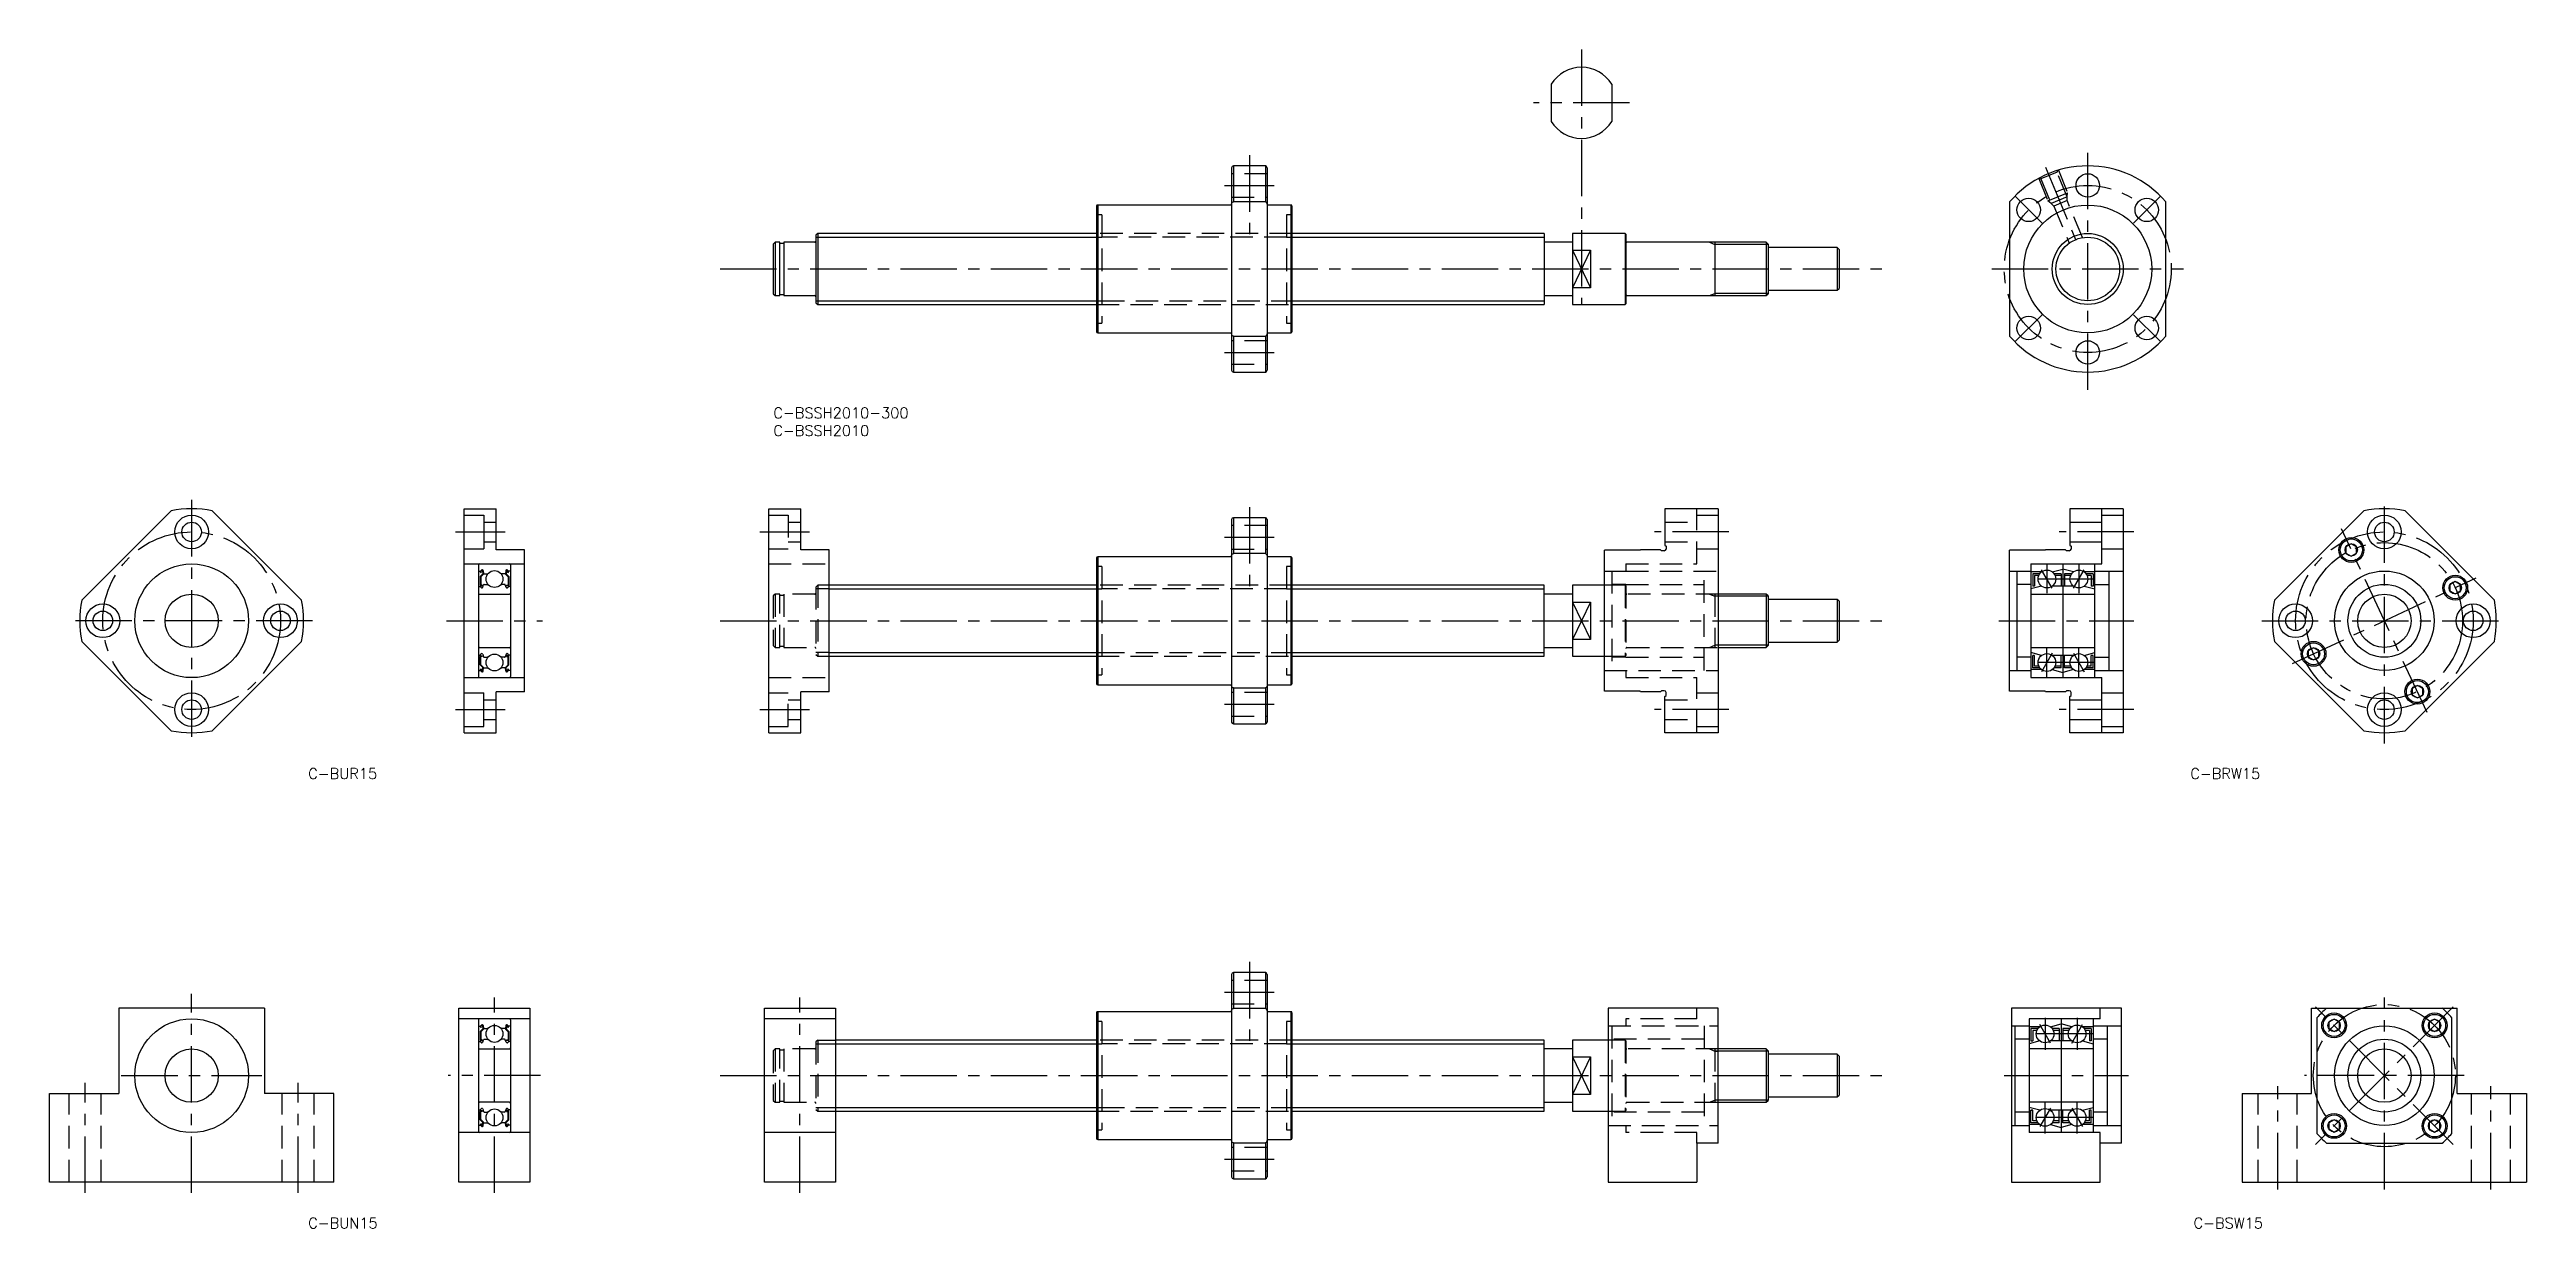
# Model space of a CAD drawing. Extents: x -204 to 494, y -231 to 101.
import ezdxf

# ---------------------------------------------------------------- set-up
doc = ezdxf.new("R2010")
doc.units = 0
doc.header["$LTSCALE"] = 0.5
doc.linetypes.add('CENTER', pattern=[50.8, 31.75, -6.35, 6.35, -6.35])
doc.linetypes.add('DASHED', pattern=[19.05, 12.7, -6.35])
for name, color, linetype in [('MSM_CENTER', 1, 'CENTER'), ('MSM_CONTINUOUS', 7, 'CONTINUOUS'), ('MSM_DASHED', 4, 'DASHED'), ('MSM_NARROW', 5, 'CONTINUOUS'), ('MSM_PART_NUMBER', 7, 'CONTINUOUS')]:
    doc.layers.add(name, color=color, linetype=linetype)
doc.styles.get("Standard").update_dxf_attribs({"font": 'txt.shx', "height": 3, "bigfont": 'bigfont.shx'})

# ---------------------------------------------------------------- blocks, each defined once
blk = doc.blocks.new('*U18')
at = {"layer": 'MSM_PART_NUMBER'}
blk.add_text('C-BSSH2010-300', height=3, dxfattribs=at).set_placement((0, -3))
blk = doc.blocks.new('*U19')
at = {"layer": 'MSM_PART_NUMBER'}
blk.add_text('C-BSSH2010', height=3, dxfattribs=at).set_placement((0, -8))
blk = doc.blocks.new('*U20')
at = {"layer": 'MSM_PART_NUMBER'}
blk.add_text('C-BRW15', height=3, dxfattribs=at).set_placement((398.88, -104.5))
blk = doc.blocks.new('*U21')
at = {"layer": 'MSM_PART_NUMBER'}
blk.add_text('C-BSW15', height=3, dxfattribs=at).set_placement((399.79, -231))
blk = doc.blocks.new('*U22')
at = {"layer": 'MSM_PART_NUMBER'}
blk.add_text('C-BUR15', height=3, dxfattribs=at).set_placement((-130.93, -104.5))
blk = doc.blocks.new('*U23')
at = {"layer": 'MSM_PART_NUMBER'}
blk.add_text('C-BUN15', height=3, dxfattribs=at).set_placement((-130.93, -231))

msp = doc.modelspace()

# ---------------------------------------------------------------- linework, layer by layer
at = {"layer": 'MSM_CENTER'}
for p, q in [((227.5, 100.75), (227.5, 29)), ((241, 85.75), (214, 85.75)), ((134, 71), (134, 47.27)), ((370, 5), (370, 73)), ((358.14, 67.64), (367.34, 45.42)), ((127, 62.5), (141, 62.5)), ((357.13, 51.87), (349.64, 59.36)), ((382.87, 51.87), (390.36, 59.36)), ((-15, 39), (315, 39)), ((343, 39), (397, 39)), ((357.13, 26.13), (349.64, 18.64)), ((382.87, 26.13), (390.36, 18.64)), ((127, 15.5), (141, 15.5)), ((-163.74, -26), (-163.74, -94)), ((453.5, -94.5), (453.5, -25.5)), ((134, -28), (134, -51.73)), ((465.54, -85.83), (441.46, -34.17)), ((-89.5, -35), (-75.5, -35)), ((-3.8, -35), (10.2, -35)), ((127, -36.5), (141, -36.5)), ((269, -35), (248, -35)), ((383, -35), (362, -35)), ((372, -48.25), (354, -48.25)), ((360, -50.85), (357, -45.65)), ((358.5, -44.25), (358.5, -52.25)), ((366, -50.85), (369, -45.65)), ((367.5, -44.25), (367.5, -52.25)), ((427.67, -72.04), (479.33, -47.96)), ((-129.74, -60), (-197.74, -60)), ((-92, -60), (-65, -60)), ((-15, -60), (315, -60)), ((345, -60), (383, -60)), ((419, -60), (488, -60)), ((360, -69.15), (357, -74.35)), ((358.5, -75.75), (358.5, -67.75)), ((366, -69.15), (369, -74.35)), ((367.5, -75.75), (367.5, -67.75)), ((372, -71.75), (354, -71.75)), ((127, -83.5), (141, -83.5)), ((-89.5, -85), (-75.5, -85)), ((-3.8, -85), (10.2, -85)), ((269, -85), (248, -85)), ((383, -85), (362, -85)), ((134, -156), (134, -179.73)), ((-163.74, -221), (-163.74, -165)), ((-78.5, -221), (-78.5, -166)), ((7.5, -221), (7.5, -166)), ((127, -164.5), (141, -164.5)), ((453.5, -220), (453.5, -166)), ((359.5, -178.85), (356.5, -173.65)), ((358, -171.75), (358, -180.75)), ((365.5, -178.85), (368.5, -173.65)), ((367, -171.75), (367, -180.75)), ((472.84, -168.66), (434.16, -207.34)), ((472.84, -207.34), (434.16, -168.66)), ((371.5, -176.25), (353.5, -176.25)), ((-183.54, -188), (-143.94, -188)), ((-65.5, -188), (-91.5, -188)), ((-15, -188), (315, -188)), ((346.5, -188), (381.5, -188)), ((476, -188), (431, -188)), ((-193.74, -221), (-193.74, -190)), ((-133.74, -221), (-133.74, -190)), ((423.5, -220), (423.5, -191)), ((483.5, -220), (483.5, -191)), ((371.5, -199.75), (353.5, -199.75)), ((359.5, -197.15), (356.5, -202.35)), ((358, -204.25), (358, -195.25)), ((365.5, -197.15), (368.5, -202.35)), ((367, -204.25), (367, -195.25)), ((127, -211.5), (141, -211.5))]:
    msp.add_line(p, q, dxfattribs=at)
for centre, radius in [((370, 39), 23.5), ((-163.74, -60), 25), ((453.5, -60), 25), ((453.5, -60), 22), ((453.5, -188), 20)]:
    msp.add_circle(centre, radius, dxfattribs=at)
at = {"layer": 'MSM_CONTINUOUS'}
for p, q in [((219, 91.02), (219, 80.48)), ((236, 91.02), (236, 80.48)), ((129, 67.5), (129, 10.5)), ((138.5, 68), (129.5, 68)), ((129.5, 68), (129.5, 57.89)), ((138.5, 68), (138.5, 57.89)), ((139, 67.5), (139, 10.5)), ((91, 56.7), (91, 21.3)), ((129, 57), (91.3, 57)), ((91.3, 57), (91.3, 21)), ((129, 57.13), (129.02, 57.33)), ((129, 57.12), (129, 57.13)), ((129.02, 57.33), (129.07, 57.52)), ((129.07, 57.52), (129.18, 57.71)), ((129.18, 57.71), (129.3, 57.83)), ((129.3, 57.83), (129.41, 57.88)), ((129.41, 57.88), (129.5, 57.89)), ((138.5, 57.89), (129.5, 57.89)), ((138.5, 57.89), (138.52, 57.89)), ((138.52, 57.89), (138.63, 57.87)), ((138.63, 57.87), (138.73, 57.81)), ((138.73, 57.81), (138.85, 57.68)), ((138.85, 57.68), (138.96, 57.42)), ((138.96, 57.42), (139, 57.12)), ((145.7, 57), (139, 57)), ((145.7, 57), (145.7, 21)), ((146, 56.7), (146, 21.3)), ((348, 57.89), (348, 20.11)), ((392, 20.11), (392, 57.89)), ((12.5, 49), (12, 48.5)), ((91, 49), (12.5, 49)), ((12.5, 49), (12.5, 29)), ((217, 49), (146, 49)), ((217, 49), (217, 29)), ((225, 49), (225, 29)), ((239.8, 49), (225, 49)), ((240, 48.8), (239.8, 49)), ((239.8, 49), (239.8, 29)), ((0.5, 46.5), (0, 46)), ((0, 46), (0, 32)), ((1.85, 46.5), (0.5, 46.5)), ((0.5, 46.5), (0.5, 31.5)), ((1.85, 31.5), (1.85, 46.5)), ((3, 46.15), (1.85, 46.15)), ((11.7, 46.5), (3, 46.5)), ((3, 46.5), (3, 31.5)), ((12, 48.5), (12, 29.5)), ((225, 46.5), (217, 46.5)), ((225, 44.27), (230, 44.27)), ((230, 44.27), (230, 33.73)), ((240, 48.8), (240, 29.2)), ((279.5, 46.5), (240.3, 46.5)), ((265, 46.5), (265, 31.5)), ((280, 46), (279.5, 46.5)), ((279.5, 46.5), (279.5, 31.5)), ((280, 46), (280, 32)), ((299.5, 45), (280, 45)), ((300, 44.5), (299.5, 45)), ((299.5, 45), (299.5, 33)), ((300, 44.5), (300, 33.5)), ((0, 32), (0.5, 31.5)), ((0.5, 31.5), (1.85, 31.5)), ((1.85, 31.85), (3, 31.85)), ((3, 31.5), (11.7, 31.5)), ((12, 29.5), (12.5, 29)), ((12.5, 29), (91, 29)), ((146, 29), (217, 29)), ((217, 31.5), (225, 31.5)), ((230, 33.73), (225, 33.73)), ((225, 29), (239.8, 29)), ((239.8, 29), (240, 29.2)), ((240.3, 31.5), (279.5, 31.5)), ((279.5, 31.5), (280, 32)), ((280, 33), (299.5, 33)), ((299.5, 33), (300, 33.5)), ((91.3, 21), (129, 21)), ((139, 21), (145.7, 21)), ((129, 20.83), (129, 20.88)), ((129.07, 20.48), (129, 20.83)), ((129.19, 20.27), (129.07, 20.48)), ((129.29, 20.17), (129.19, 20.27)), ((129.43, 20.11), (129.29, 20.17)), ((129.49, 20.11), (129.43, 20.11)), ((129.5, 20.11), (129.49, 20.11)), ((129.5, 20.11), (138.5, 20.11)), ((129.5, 20.11), (129.5, 10)), ((138.5, 20.11), (138.5, 10)), ((138.54, 20.11), (138.5, 20.11)), ((138.61, 20.12), (138.54, 20.11)), ((138.72, 20.19), (138.61, 20.12)), ((138.84, 20.32), (138.72, 20.19)), ((138.95, 20.53), (138.84, 20.32)), ((139, 20.88), (138.95, 20.53)), ((129.5, 10), (138.5, 10)), ((-194.7, -54.19), (-169.55, -29.04)), ((-157.93, -29.04), (-132.78, -54.19)), ((-87, -91.5), (-87, -28.5)), ((-87, -28.5), (-78, -28.5)), ((-87, -30.25), (-81.5, -30.25)), ((-81.5, -30.25), (-81.5, -39.75)), ((-81.5, -32.25), (-78, -32.25)), ((-78, -40), (-78, -28.5)), ((-1.3, -91.5), (-1.3, -28.5)), ((-1.3, -28.5), (7.7, -28.5)), ((7.7, -40), (7.7, -28.5)), ((129, -31.5), (129, -88.5)), ((138.5, -31), (129.5, -31)), ((129.5, -31), (129.5, -41.11)), ((138.5, -31), (138.5, -41.11)), ((139, -31.5), (139, -88.5)), ((251, -28.5), (251, -38.7)), ((266, -28.5), (251, -28.5)), ((266, -28.5), (266, -91.5)), ((365, -28.5), (365, -38.7)), ((380, -28.5), (365, -28.5)), ((365, -32.25), (374, -32.25)), ((374, -44), (374, -28.5)), ((374, -30.25), (380, -30.25)), ((380, -28.5), (380, -91.5)), ((447.69, -29.04), (422.54, -54.19)), ((484.46, -54.19), (459.31, -29.04)), ((-87, -39.75), (-81.5, -39.75)), ((-81.5, -37.75), (-78, -37.75)), ((-70, -40), (-78, -40)), ((-70, -80), (-70, -40)), ((15.7, -40), (7.7, -40)), ((15.7, -80), (15.7, -40)), ((129, -41.87), (129.02, -41.67)), ((129.02, -41.67), (129.07, -41.48)), ((129.07, -41.48), (129.18, -41.29)), ((129.18, -41.29), (129.3, -41.17)), ((129.3, -41.17), (129.41, -41.12)), ((129.41, -41.12), (129.5, -41.11)), ((138.5, -41.11), (129.5, -41.11)), ((138.5, -41.11), (138.52, -41.11)), ((138.52, -41.11), (138.63, -41.13)), ((138.63, -41.13), (138.73, -41.19)), ((138.73, -41.19), (138.85, -41.32)), ((138.85, -41.32), (138.96, -41.58)), ((138.96, -41.58), (139, -41.88)), ((234, -79.85), (234, -40.15)), ((244, -40.15), (234, -40.15)), ((244.15, -40), (244, -40.15)), ((249.7, -40), (244.15, -40)), ((249.7, -40), (250, -40.3)), ((250.8, -40.3), (250, -40.3)), ((251, -38.7), (251.3, -39)), ((251.3, -39), (251.3, -39.8)), ((358, -40.15), (348, -40.15)), ((348, -79.85), (348, -40.15)), ((358.15, -40), (358, -40.15)), ((363.7, -40), (358.15, -40)), ((363.7, -40), (364, -40.3)), ((364.8, -40.3), (364, -40.3)), ((365, -37.75), (374, -37.75)), ((365, -38.7), (365.3, -39)), ((365.3, -39), (365.3, -39.8)), ((374, -39.75), (380, -39.75)), ((444.2, -38.33), (442.7, -39.2)), ((442.7, -39.2), (442.7, -40.93)), ((442.7, -40.93), (444.2, -41.79)), ((445.7, -39.2), (444.2, -38.33)), ((444.2, -41.79), (445.7, -40.93)), ((445.7, -40.93), (445.7, -39.2)), ((-87, -44), (-70, -44)), ((-83, -44.3), (-83, -75.7)), ((-82.9, -46.05), (-82.44, -46.05)), ((-81.82, -46.82), (-82.57, -47.57)), ((-82.57, -47.57), (-82.57, -49.95)), ((-82.44, -46.05), (-82.19, -45.75)), ((-82.26, -46.46), (-82.42, -46.33)), ((-81.62, -46.9), (-82.37, -47.65)), ((-82.37, -47.65), (-82.37, -49.95)), ((-82.29, -46.18), (-82.04, -45.88)), ((-82.13, -46.31), (-82.29, -46.18)), ((-82.26, -46.46), (-82.13, -46.31)), ((-81.86, -45.94), (-81.82, -46.82)), ((-81.66, -45.92), (-81.6, -46.66)), ((-81.62, -46.43), (-81.62, -46.9)), ((-81.5, -46.75), (-80.35, -46.75)), ((-75.5, -46.75), (-76.65, -46.75)), ((-75.34, -45.92), (-75.4, -46.66)), ((-75.38, -46.43), (-75.38, -46.9)), ((-75.38, -46.9), (-74.63, -47.65)), ((-75.14, -45.94), (-75.18, -46.82)), ((-75.18, -46.82), (-74.43, -47.57)), ((-74.71, -46.18), (-74.96, -45.88)), ((-74.87, -46.31), (-74.71, -46.18)), ((-74.74, -46.46), (-74.87, -46.31)), ((-74.56, -46.05), (-74.81, -45.75)), ((-74.74, -46.46), (-74.58, -46.33)), ((-74.63, -47.65), (-74.63, -49.95)), ((-74.1, -46.05), (-74.56, -46.05)), ((-74.43, -47.57), (-74.43, -49.95)), ((-74, -44.3), (-74, -75.7)), ((91, -42.3), (91, -77.7)), ((129, -42), (91.3, -42)), ((91.3, -42), (91.3, -78)), ((129, -41.88), (129, -41.87)), ((145.7, -42), (139, -42)), ((145.7, -42), (145.7, -78)), ((146, -42.3), (146, -77.7)), ((348, -46), (354, -46)), ((350, -46), (350, -74)), ((354, -44), (374, -44)), ((354, -44), (354, -76)), ((357, -46.25), (354, -46.25)), ((354.5, -46.75), (354.5, -50.25)), ((356.5, -46.75), (354.5, -46.75)), ((355, -47.25), (355, -50.25)), ((356.21, -47.25), (355, -47.25)), ((360, -46.25), (363, -45.45)), ((362.5, -46.75), (360.5, -46.75)), ((362.5, -47.25), (360.79, -47.25)), ((362.5, -46.75), (362.5, -50.25)), ((363, -44), (363, -76)), ((366, -46.25), (363, -45.45)), ((363.5, -46.75), (363.5, -50.25)), ((365.5, -46.75), (363.5, -46.75)), ((365.21, -47.25), (363.5, -47.25)), ((372, -46.25), (369, -46.25)), ((371.5, -46.75), (369.5, -46.75)), ((371, -47.25), (369.79, -47.25)), ((371, -47.25), (371, -50.25)), ((371.5, -46.75), (371.5, -50.25)), ((372, -76), (372, -44)), ((372, -46), (380, -46)), ((376, -74), (376, -46)), ((-82.8, -50.35), (-82.5, -50.35)), ((-82.7, -52.5), (-74.3, -52.5)), ((-82.5, -50.35), (-82.22, -50.68)), ((-81.92, -49.95), (-82.37, -49.95)), ((-82.37, -50.15), (-81.92, -50.15)), ((-82.07, -50.75), (-82.01, -50.75)), ((-81.92, -50.15), (-81.92, -49.95)), ((-81.82, -50.62), (-81.55, -49.88)), ((-81.36, -49.75), (-80.35, -49.75)), ((-75.64, -49.75), (-76.65, -49.75)), ((-75.18, -50.62), (-75.45, -49.88)), ((-75.08, -49.95), (-74.63, -49.95)), ((-75.08, -50.15), (-75.08, -49.95)), ((-74.63, -50.15), (-75.08, -50.15)), ((-74.93, -50.75), (-74.99, -50.75)), ((-74.5, -50.35), (-74.78, -50.68)), ((-74.2, -50.35), (-74.5, -50.35)), ((91, -50), (15.7, -50)), ((217, -50), (146, -50)), ((217, -70), (217, -50)), ((225, -52.5), (217, -52.5)), ((225, -50), (225, -70)), ((234, -50), (225, -50)), ((225, -54.73), (230, -54.73)), ((230, -54.73), (230, -65.27)), ((279.5, -52.5), (266, -52.5)), ((280, -53), (279.5, -52.5)), ((279.5, -52.5), (279.5, -67.5)), ((280, -53), (280, -67)), ((299.5, -54), (280, -54)), ((300, -54.5), (299.5, -54)), ((299.5, -54), (299.5, -66)), ((300, -54.5), (300, -65.5)), ((354, -49.75), (350, -49.75)), ((357, -50.25), (354, -51.05)), ((354, -52.5), (372, -52.5)), ((355, -50.25), (354.5, -50.25)), ((366, -50.25), (360, -50.25)), ((369, -50.25), (372, -51.05)), ((371.5, -50.25), (371, -50.25)), ((372, -49.75), (376, -49.75)), ((473.44, -48.97), (471.94, -49.84)), ((471.94, -49.84), (471.94, -51.57)), ((471.94, -51.57), (473.44, -52.43)), ((474.94, -49.84), (473.44, -48.97)), ((473.44, -52.43), (474.94, -51.57)), ((474.94, -51.57), (474.94, -49.84)), ((-194.7, -65.81), (-169.55, -90.96)), ((-157.93, -90.96), (-132.78, -65.81)), ((-82.8, -69.65), (-82.5, -69.65)), ((-82.7, -67.5), (-74.3, -67.5)), ((-82.5, -69.65), (-82.22, -69.32)), ((-82.07, -69.25), (-82.01, -69.25)), ((-81.82, -69.38), (-81.55, -70.12)), ((-75.18, -69.38), (-75.45, -70.12)), ((-74.93, -69.25), (-74.99, -69.25)), ((-74.5, -69.65), (-74.78, -69.32)), ((-74.2, -69.65), (-74.5, -69.65)), ((217, -67.5), (225, -67.5)), ((230, -65.27), (225, -65.27)), ((266, -67.5), (279.5, -67.5)), ((279.5, -67.5), (280, -67)), ((280, -66), (299.5, -66)), ((299.5, -66), (300, -65.5)), ((354, -67.5), (372, -67.5)), ((357, -69.75), (354, -68.95)), ((369, -69.75), (372, -68.95)), ((422.54, -65.81), (447.69, -90.96)), ((433.56, -67.57), (432.06, -68.43)), ((432.06, -68.43), (432.06, -70.16)), ((435.06, -68.43), (433.56, -67.57)), ((435.06, -70.16), (435.06, -68.43)), ((459.31, -90.96), (484.46, -65.81)), ((-87, -76), (-70, -76)), ((-82.9, -73.95), (-82.44, -73.95)), ((-82.57, -72.43), (-82.57, -70.05)), ((-81.82, -73.18), (-82.57, -72.43)), ((-82.44, -73.95), (-82.19, -74.25)), ((-82.26, -73.54), (-82.42, -73.67)), ((-82.37, -69.85), (-81.92, -69.85)), ((-81.92, -70.05), (-82.37, -70.05)), ((-82.37, -72.35), (-82.37, -70.05)), ((-81.62, -73.1), (-82.37, -72.35)), ((-82.13, -73.69), (-82.29, -73.82)), ((-82.29, -73.82), (-82.04, -74.12)), ((-82.26, -73.54), (-82.13, -73.69)), ((-81.92, -69.85), (-81.92, -70.05)), ((-81.86, -74.06), (-81.82, -73.18)), ((-81.66, -74.08), (-81.6, -73.34)), ((-81.62, -73.57), (-81.62, -73.1)), ((-81.5, -73.25), (-80.35, -73.25)), ((-81.36, -70.25), (-80.35, -70.25)), ((-75.64, -70.25), (-76.65, -70.25)), ((-75.5, -73.25), (-76.65, -73.25)), ((-75.34, -74.08), (-75.4, -73.34)), ((-75.38, -73.1), (-74.63, -72.35)), ((-75.38, -73.57), (-75.38, -73.1)), ((-75.18, -73.18), (-74.43, -72.43)), ((-75.14, -74.06), (-75.18, -73.18)), ((-74.63, -69.85), (-75.08, -69.85)), ((-75.08, -69.85), (-75.08, -70.05)), ((-75.08, -70.05), (-74.63, -70.05)), ((-74.71, -73.82), (-74.96, -74.12)), ((-74.74, -73.54), (-74.87, -73.69)), ((-74.87, -73.69), (-74.71, -73.82)), ((-74.56, -73.95), (-74.81, -74.25)), ((-74.74, -73.54), (-74.58, -73.67)), ((-74.63, -72.35), (-74.63, -70.05)), ((-74.1, -73.95), (-74.56, -73.95)), ((-74.43, -72.43), (-74.43, -70.05)), ((15.7, -70), (91, -70)), ((146, -70), (217, -70)), ((225, -70), (234, -70)), ((348, -74), (354, -74)), ((354, -70.25), (350, -70.25)), ((357, -73.75), (354, -73.75)), ((354, -76), (374, -76)), ((354.5, -73.25), (354.5, -69.75)), ((355, -69.75), (354.5, -69.75)), ((356.5, -73.25), (354.5, -73.25)), ((355, -72.75), (355, -69.75)), ((356.21, -72.75), (355, -72.75)), ((366, -69.75), (360, -69.75)), ((360, -73.75), (363, -74.55)), ((362.5, -73.25), (360.5, -73.25)), ((362.5, -72.75), (360.79, -72.75)), ((362.5, -73.25), (362.5, -69.75)), ((366, -73.75), (363, -74.55)), ((363.5, -73.25), (363.5, -69.75)), ((365.21, -72.75), (363.5, -72.75)), ((365.5, -73.25), (363.5, -73.25)), ((372, -73.75), (369, -73.75)), ((371.5, -73.25), (369.5, -73.25)), ((371, -72.75), (369.79, -72.75)), ((371, -72.75), (371, -69.75)), ((371.5, -69.75), (371, -69.75)), ((371.5, -73.25), (371.5, -69.75)), ((372, -70.25), (376, -70.25)), ((372, -74), (380, -74)), ((374, -91.5), (374, -76)), ((432.06, -70.16), (433.56, -71.03)), ((433.56, -71.03), (435.06, -70.16)), ((-87, -80.25), (-81.5, -80.25)), ((-81.5, -89.75), (-81.5, -80.25)), ((-81.5, -82.25), (-78, -82.25)), ((-78, -91.5), (-78, -80)), ((-70, -80), (-78, -80)), ((7.7, -91.5), (7.7, -80)), ((15.7, -80), (7.7, -80)), ((91.3, -78), (129, -78)), ((129, -78.17), (129, -78.12)), ((129.07, -78.52), (129, -78.17)), ((129.19, -78.73), (129.07, -78.52)), ((129.29, -78.83), (129.19, -78.73)), ((129.43, -78.89), (129.29, -78.83)), ((129.49, -78.89), (129.43, -78.89)), ((129.5, -78.89), (129.49, -78.89)), ((129.5, -78.89), (138.5, -78.89)), ((129.5, -78.89), (129.5, -89)), ((138.5, -78.89), (138.5, -89)), ((138.54, -78.89), (138.5, -78.89)), ((138.61, -78.88), (138.54, -78.89)), ((138.72, -78.81), (138.61, -78.88)), ((138.84, -78.68), (138.72, -78.81)), ((138.95, -78.47), (138.84, -78.68)), ((139, -78.12), (138.95, -78.47)), ((139, -78), (145.7, -78)), ((244, -79.85), (234, -79.85)), ((244.15, -80), (244, -79.85)), ((249.7, -80), (244.15, -80)), ((249.7, -80), (250, -79.7)), ((250.8, -79.7), (250, -79.7)), ((251, -81.3), (251.3, -81)), ((251, -91.5), (251, -81.3)), ((251.3, -81), (251.3, -80.2)), ((358, -79.85), (348, -79.85)), ((358.15, -80), (358, -79.85)), ((363.7, -80), (358.15, -80)), ((363.7, -80), (364, -79.7)), ((364.8, -79.7), (364, -79.7)), ((365, -81.3), (365.3, -81)), ((365, -91.5), (365, -81.3)), ((365, -82.25), (374, -82.25)), ((365.3, -81), (365.3, -80.2)), ((374, -80.25), (380, -80.25)), ((462.8, -78.21), (461.3, -79.07)), ((461.3, -79.07), (461.3, -80.8)), ((461.3, -80.8), (462.8, -81.67)), ((464.3, -79.07), (462.8, -78.21)), ((462.8, -81.67), (464.3, -80.8)), ((464.3, -80.8), (464.3, -79.07)), ((-87, -89.75), (-81.5, -89.75)), ((-81.5, -87.75), (-78, -87.75)), ((129.5, -89), (138.5, -89)), ((365, -87.75), (374, -87.75)), ((374, -89.75), (380, -89.75)), ((-87, -91.5), (-78, -91.5)), ((-1.3, -91.5), (7.7, -91.5)), ((266, -91.5), (251, -91.5)), ((380, -91.5), (365, -91.5)), ((129, -159.5), (129, -216.5)), ((138.5, -159), (129.5, -159)), ((129.5, -159), (129.5, -169.11)), ((138.5, -159), (138.5, -169.11)), ((139, -159.5), (139, -216.5)), ((-184.24, -169), (-184.24, -193)), ((-143.24, -169), (-184.24, -169)), ((-143.24, -169), (-143.24, -193)), ((-88.5, -218), (-88.5, -169)), ((-88.5, -169), (-68.5, -169)), ((-68.5, -172), (-88.5, -172)), ((-83, -172.3), (-83, -203.7)), ((-82.9, -174.05), (-82.44, -174.05)), ((-82.44, -174.05), (-82.19, -173.75)), ((-82.29, -174.18), (-82.04, -173.88)), ((-82.13, -174.31), (-82.29, -174.18)), ((-82.26, -174.46), (-82.13, -174.31)), ((-81.86, -173.94), (-81.82, -174.82)), ((-81.66, -173.92), (-81.6, -174.66)), ((-75.34, -173.92), (-75.4, -174.66)), ((-75.14, -173.94), (-75.18, -174.82)), ((-74.71, -174.18), (-74.96, -173.88)), ((-74.87, -174.31), (-74.71, -174.18)), ((-74.74, -174.46), (-74.87, -174.31)), ((-74.56, -174.05), (-74.81, -173.75)), ((-74.1, -174.05), (-74.56, -174.05)), ((-74, -172.3), (-74, -203.7)), ((-68.5, -169), (-68.5, -218)), ((-2.5, -218), (-2.5, -169)), ((-2.5, -169), (17.5, -169)), ((17.5, -172), (-2.5, -172)), ((17.5, -169), (17.5, -218)), ((91, -170.3), (91, -205.7)), ((129, -170), (91.3, -170)), ((91.3, -170), (91.3, -206)), ((129, -169.87), (129.02, -169.67)), ((129, -169.88), (129, -169.87)), ((129.02, -169.67), (129.07, -169.48)), ((129.07, -169.48), (129.18, -169.29)), ((129.18, -169.29), (129.3, -169.17)), ((129.3, -169.17), (129.41, -169.12)), ((129.41, -169.12), (129.5, -169.11)), ((138.5, -169.11), (129.5, -169.11)), ((138.5, -169.11), (138.52, -169.11)), ((138.52, -169.11), (138.63, -169.13)), ((138.63, -169.13), (138.73, -169.19)), ((138.73, -169.19), (138.85, -169.32)), ((138.85, -169.32), (138.96, -169.58)), ((138.96, -169.58), (139, -169.88)), ((145.7, -170), (139, -170)), ((145.7, -170), (145.7, -206)), ((146, -170.3), (146, -205.7)), ((235, -169), (235, -218)), ((266, -169), (235, -169)), ((266, -207), (266, -169)), ((348.5, -169), (348.5, -218)), ((379.5, -169), (348.5, -169)), ((348.5, -174), (353.5, -174)), ((349.5, -174), (349.5, -202)), ((373.5, -172), (353.5, -172)), ((353.5, -172), (353.5, -204)), ((356.5, -174.25), (353.5, -174.25)), ((359.5, -174.25), (362.5, -173.45)), ((362.5, -172), (362.5, -204)), ((365.5, -174.25), (362.5, -173.45)), ((371.5, -174.25), (368.5, -174.25)), ((371.5, -172), (371.5, -204)), ((371.5, -174), (379.5, -174)), ((373.5, -172), (373.5, -169)), ((375.5, -174), (375.5, -202)), ((379.5, -207), (379.5, -169)), ((433, -193), (433, -169)), ((433, -169), (474, -169)), ((434.5, -171.75), (434.5, -204.25)), ((439.36, -172.13), (437.86, -172.99)), ((437.86, -172.99), (437.86, -174.72)), ((440.86, -172.99), (439.36, -172.13)), ((440.86, -174.72), (440.86, -172.99)), ((467.64, -172.13), (466.14, -172.99)), ((466.14, -172.99), (466.14, -174.72)), ((469.14, -172.99), (467.64, -172.13)), ((469.14, -174.72), (469.14, -172.99)), ((472.5, -204.25), (472.5, -171.75)), ((474, -193), (474, -169)), ((-82.8, -178.35), (-82.5, -178.35)), ((-82.7, -180.5), (-74.3, -180.5)), ((-81.82, -174.82), (-82.57, -175.57)), ((-82.57, -175.57), (-82.57, -177.95)), ((-82.5, -178.35), (-82.22, -178.68)), ((-82.26, -174.46), (-82.42, -174.33)), ((-81.62, -174.9), (-82.37, -175.65)), ((-82.37, -175.65), (-82.37, -177.95)), ((-81.92, -177.95), (-82.37, -177.95)), ((-82.37, -178.15), (-81.92, -178.15)), ((-82.07, -178.75), (-82.01, -178.75)), ((-81.92, -178.15), (-81.92, -177.95)), ((-81.82, -178.62), (-81.55, -177.88)), ((-81.62, -174.43), (-81.62, -174.9)), ((-81.5, -174.75), (-80.35, -174.75)), ((-81.36, -177.75), (-80.35, -177.75)), ((-75.5, -174.75), (-76.65, -174.75)), ((-75.64, -177.75), (-76.65, -177.75)), ((-75.18, -178.62), (-75.45, -177.88)), ((-75.38, -174.43), (-75.38, -174.9)), ((-75.38, -174.9), (-74.63, -175.65)), ((-75.18, -174.82), (-74.43, -175.57)), ((-75.08, -177.95), (-74.63, -177.95)), ((-75.08, -178.15), (-75.08, -177.95)), ((-74.63, -178.15), (-75.08, -178.15)), ((-74.93, -178.75), (-74.99, -178.75)), ((-74.5, -178.35), (-74.78, -178.68)), ((-74.74, -174.46), (-74.58, -174.33)), ((-74.63, -175.65), (-74.63, -177.95)), ((-74.2, -178.35), (-74.5, -178.35)), ((-74.43, -175.57), (-74.43, -177.95)), ((91, -178), (17.5, -178)), ((217, -178), (146, -178)), ((217, -198), (217, -178)), ((225, -180.5), (217, -180.5)), ((225, -178), (225, -198)), ((235, -178), (225, -178)), ((279.5, -180.5), (266, -180.5)), ((280, -181), (279.5, -180.5)), ((279.5, -180.5), (279.5, -195.5)), ((280, -181), (280, -195)), ((353.5, -177.75), (349.5, -177.75)), ((356.5, -178.25), (353.5, -179.05)), ((371.5, -180.5), (353.5, -180.5)), ((354, -174.75), (354, -178.25)), ((356, -174.75), (354, -174.75)), ((354, -178.25), (354.5, -178.25)), ((354.5, -175.25), (354.5, -178.25)), ((355.71, -175.25), (354.5, -175.25)), ((365.5, -178.25), (359.5, -178.25)), ((362, -174.75), (360, -174.75)), ((362, -175.25), (360.29, -175.25)), ((362, -174.75), (362, -178.25)), ((363, -174.75), (363, -178.25)), ((365, -174.75), (363, -174.75)), ((364.71, -175.25), (363, -175.25)), ((368.5, -178.25), (371.5, -179.05)), ((371, -174.75), (369, -174.75)), ((370.5, -175.25), (369.29, -175.25)), ((370.5, -175.25), (370.5, -178.25)), ((371, -178.25), (370.5, -178.25)), ((371, -174.75), (371, -178.25)), ((375.5, -177.75), (371.5, -177.75)), ((437.86, -174.72), (439.36, -175.59)), ((439.36, -175.59), (440.86, -174.72)), ((466.14, -174.72), (467.64, -175.59)), ((467.64, -175.59), (469.14, -174.72)), ((225, -182.73), (230, -182.73)), ((230, -182.73), (230, -193.27)), ((299.5, -182), (280, -182)), ((300, -182.5), (299.5, -182)), ((299.5, -182), (299.5, -194)), ((300, -182.5), (300, -193.5)), ((-203.74, -218), (-203.74, -193)), ((-203.74, -193), (-184.24, -193)), ((-123.74, -193), (-143.24, -193)), ((-123.74, -218), (-123.74, -193)), ((230, -193.27), (225, -193.27)), ((279.5, -195.5), (280, -195)), ((280, -194), (299.5, -194)), ((299.5, -194), (300, -193.5)), ((413.5, -193), (413.5, -218)), ((413.5, -193), (433, -193)), ((474, -193), (493.5, -193)), ((493.5, -193), (493.5, -218)), ((-82.9, -201.95), (-82.44, -201.95)), ((-82.8, -197.65), (-82.5, -197.65)), ((-74.3, -195.5), (-82.7, -195.5)), ((-82.57, -200.43), (-82.57, -198.05)), ((-81.82, -201.18), (-82.57, -200.43)), ((-82.5, -197.65), (-82.22, -197.32)), ((-82.44, -201.95), (-82.19, -202.25)), ((-82.26, -201.54), (-82.42, -201.67)), ((-82.37, -197.85), (-81.92, -197.85)), ((-81.92, -198.05), (-82.37, -198.05)), ((-82.37, -200.35), (-82.37, -198.05)), ((-81.62, -201.1), (-82.37, -200.35)), ((-82.13, -201.69), (-82.29, -201.82)), ((-82.29, -201.82), (-82.04, -202.12)), ((-82.26, -201.54), (-82.13, -201.69)), ((-82.07, -197.25), (-82.01, -197.25)), ((-81.92, -197.85), (-81.92, -198.05)), ((-81.86, -202.06), (-81.82, -201.18)), ((-81.82, -197.38), (-81.55, -198.12)), ((-81.66, -202.08), (-81.6, -201.34)), ((-81.62, -201.57), (-81.62, -201.1)), ((-81.5, -201.25), (-80.35, -201.25)), ((-81.36, -198.25), (-80.35, -198.25)), ((-75.64, -198.25), (-76.65, -198.25)), ((-75.5, -201.25), (-76.65, -201.25)), ((-75.18, -197.38), (-75.45, -198.12)), ((-75.34, -202.08), (-75.4, -201.34)), ((-75.38, -201.1), (-74.63, -200.35)), ((-75.38, -201.57), (-75.38, -201.1)), ((-75.18, -201.18), (-74.43, -200.43)), ((-75.14, -202.06), (-75.18, -201.18)), ((-74.63, -197.85), (-75.08, -197.85)), ((-75.08, -197.85), (-75.08, -198.05)), ((-75.08, -198.05), (-74.63, -198.05)), ((-74.93, -197.25), (-74.99, -197.25)), ((-74.71, -201.82), (-74.96, -202.12)), ((-74.74, -201.54), (-74.87, -201.69)), ((-74.87, -201.69), (-74.71, -201.82)), ((-74.56, -201.95), (-74.81, -202.25)), ((-74.5, -197.65), (-74.78, -197.32)), ((-74.74, -201.54), (-74.58, -201.67)), ((-74.63, -200.35), (-74.63, -198.05)), ((-74.1, -201.95), (-74.56, -201.95)), ((-74.2, -197.65), (-74.5, -197.65)), ((-74.43, -200.43), (-74.43, -198.05)), ((17.5, -198), (91, -198)), ((146, -198), (217, -198)), ((217, -195.5), (225, -195.5)), ((225, -198), (235, -198)), ((266, -195.5), (279.5, -195.5)), ((348.5, -202), (353.5, -202)), ((353.5, -198.25), (349.5, -198.25)), ((371.5, -195.5), (353.5, -195.5)), ((356.5, -197.75), (353.5, -196.95)), ((356.5, -201.75), (353.5, -201.75)), ((354, -201.25), (354, -197.75)), ((354.5, -197.75), (354, -197.75)), ((354, -197.75), (354.5, -197.75)), ((356, -201.25), (354, -201.25)), ((354.5, -200.75), (354.5, -197.75)), ((355.71, -200.75), (354.5, -200.75)), ((365.5, -197.75), (359.5, -197.75)), ((359.5, -201.75), (362.5, -202.55)), ((362, -201.25), (360, -201.25)), ((362, -200.75), (360.29, -200.75)), ((362, -201.25), (362, -197.75)), ((365.5, -201.75), (362.5, -202.55)), ((363, -201.25), (363, -197.75)), ((364.71, -200.75), (363, -200.75)), ((365, -201.25), (363, -201.25)), ((368.5, -197.75), (371.5, -196.95)), ((371.5, -201.75), (368.5, -201.75)), ((371, -201.25), (369, -201.25)), ((370.5, -200.75), (369.29, -200.75)), ((370.5, -200.75), (370.5, -197.75)), ((371, -197.75), (370.5, -197.75)), ((371, -201.25), (371, -197.75)), ((375.5, -198.25), (371.5, -198.25)), ((371.5, -202), (379.5, -202)), ((439.36, -200.41), (437.86, -201.28)), ((437.86, -201.28), (437.86, -203.01)), ((440.86, -201.28), (439.36, -200.41)), ((440.86, -203.01), (440.86, -201.28)), ((467.64, -200.41), (466.14, -201.28)), ((466.14, -201.28), (466.14, -203.01)), ((469.14, -201.28), (467.64, -200.41)), ((469.14, -203.01), (469.14, -201.28)), ((-68.5, -204), (-88.5, -204)), ((17.5, -204), (-2.5, -204)), ((91.3, -206), (129, -206)), ((129, -206.17), (129, -206.12)), ((129.07, -206.52), (129, -206.17)), ((129.19, -206.73), (129.07, -206.52)), ((129.29, -206.83), (129.19, -206.73)), ((129.43, -206.89), (129.29, -206.83)), ((129.49, -206.89), (129.43, -206.89)), ((129.5, -206.89), (129.49, -206.89)), ((129.5, -206.89), (138.5, -206.89)), ((129.5, -206.89), (129.5, -217)), ((138.5, -206.89), (138.5, -217)), ((138.54, -206.89), (138.5, -206.89)), ((138.61, -206.88), (138.54, -206.89)), ((138.72, -206.81), (138.61, -206.88)), ((138.84, -206.68), (138.72, -206.81)), ((138.95, -206.47), (138.84, -206.68)), ((139, -206.12), (138.95, -206.47)), ((139, -206), (145.7, -206)), ((266, -207), (260, -207)), ((260, -207), (260, -218)), ((373.5, -204), (353.5, -204)), ((373.5, -218), (373.5, -204)), ((379.5, -207), (373.5, -207)), ((437.25, -207), (469.75, -207)), ((437.86, -203.01), (439.36, -203.87)), ((439.36, -203.87), (440.86, -203.01)), ((466.14, -203.01), (467.64, -203.87)), ((467.64, -203.87), (469.14, -203.01)), ((-123.74, -218), (-203.74, -218)), ((-68.5, -218), (-88.5, -218)), ((17.5, -218), (-2.5, -218)), ((129.5, -217), (138.5, -217)), ((235, -218), (260, -218)), ((348.5, -218), (373.5, -218)), ((413.5, -218), (493.5, -218))]:
    msp.add_line(p, q, dxfattribs=at)
for centre, radius in [((370, 62.5), 3.3), ((353.38, 55.62), 3.3), ((370, 39), 18), ((386.62, 55.62), 3.3), ((370, 39), 8.95), ((353.38, 22.38), 3.3), ((386.62, 22.38), 3.3), ((370, 15.5), 3.3), ((-163.74, -35), 4.75), ((-163.74, -35), 2.75), ((453.5, -35), 4.75), ((453.5, -35), 2.75), ((444.2, -40.06), 3.5), ((444.2, -40.06), 3.1), ((444.2, -40.06), 1.73), ((-163.74, -60), 16), ((-78.5, -48.25), 2.38), ((358.5, -48.25), 2.5), ((367.5, -48.25), 2.5), ((453.5, -60), 14), ((473.44, -50.7), 3.5), ((473.44, -50.7), 3.1), ((-188.74, -60), 4.75), ((-163.74, -60), 7.5), ((-138.74, -60), 4.75), ((428.5, -60), 4.75), ((453.5, -60), 10.25), ((453.5, -60), 7.5), ((473.44, -50.7), 1.73), ((478.5, -60), 4.75), ((-188.74, -60), 2.75), ((-138.74, -60), 2.75), ((428.5, -60), 2.75), ((478.5, -60), 2.75), ((-78.5, -71.75), 2.38), ((358.5, -71.75), 2.5), ((367.5, -71.75), 2.5), ((433.56, -69.3), 3.5), ((433.56, -69.3), 3.1), ((433.56, -69.3), 1.73), ((462.8, -79.94), 3.5), ((-163.74, -85), 4.75), ((-163.74, -85), 2.75), ((453.5, -85), 4.75), ((453.5, -85), 2.75), ((462.8, -79.94), 3.1), ((462.8, -79.94), 1.73), ((-163.74, -188), 16), ((-78.5, -176.25), 2.38), ((358, -176.25), 2.5), ((367, -176.25), 2.5), ((439.36, -173.86), 3.5), ((439.36, -173.86), 3.1), ((439.36, -173.86), 1.73), ((453.5, -188), 14), ((467.64, -173.86), 3.5), ((467.64, -173.86), 3.1), ((467.64, -173.86), 1.73), ((-163.74, -188), 7.5), ((453.5, -188), 10.25), ((453.5, -188), 7.5), ((-78.5, -199.75), 2.38), ((358, -199.75), 2.5), ((367, -199.75), 2.5), ((439.36, -202.14), 3.5), ((439.36, -202.14), 3.1), ((439.36, -202.14), 1.73), ((467.64, -202.14), 3.5), ((467.64, -202.14), 3.1), ((467.64, -202.14), 1.73)]:
    msp.add_circle(centre, radius, dxfattribs=at)
for centre, radius, start, end in [((227.5, 85.75), 10, 31.78833, 148.21167), ((227.5, 85.75), 10, 211.78833, 328.21167), ((129.5, 67.5), 0.5, 90, 180), ((138.5, 67.5), 0.5, 0, 90), ((370, 39), 29, 40.65725, 139.34275), ((91.3, 56.7), 0.3, 90, 180), ((145.7, 56.7), 0.3, 0, 90), ((11.7, 46.8), 0.3, 270, 0), ((240.3, 46.8), 0.3, 180, 270), ((11.7, 31.2), 0.3, 0, 90), ((240.3, 31.2), 0.3, 90, 180), ((91.3, 21.3), 0.3, 180, 270), ((145.7, 21.3), 0.3, 270, 0), ((370, 39), 29, 220.65725, 319.34275), ((129.5, 10.5), 0.5, 180, 270), ((138.5, 10.5), 0.5, 270, 0), ((-163.74, -60), 31.5, 79.37126, 100.62874), ((129.5, -31.5), 0.5, 90, 180), ((138.5, -31.5), 0.5, 0, 90), ((453.5, -60), 31.5, 79.37126, 100.62874), ((250.8, -39.8), 0.5, 270, 0), ((364.8, -39.8), 0.5, 270, 0), ((-82.7, -44.3), 0.3, 90, 180), ((-82.9, -45.95), 0.1, 180, 270), ((-82.29, -46.18), 0.2, 140.00022, 230.08482), ((-81.96, -45.95), 0.3, 4.99676, 140.00022), ((-81.96, -45.94), 0.1, 2.81982, 140.00331), ((-81.5, -46.65), 0.1, 184.99676, 269.9995), ((-75.5, -46.65), 0.1, 270.0005, 355.00324), ((-75.04, -45.95), 0.3, 39.99978, 175.00324), ((-75.04, -45.94), 0.1, 39.99669, 177.18018), ((-74.71, -46.18), 0.2, 309.91518, 39.99978), ((-74.3, -44.3), 0.3, 0, 90), ((-74.1, -45.95), 0.1, 270, 0), ((91.3, -42.3), 0.3, 90, 180), ((145.7, -42.3), 0.3, 0, 90), ((-163.74, -60), 31.5, 169.37126, 190.62874), ((-163.74, -60), 31.5, 349.37126, 10.62874), ((-82.8, -50.55), 0.2, 90, 180), ((-82.7, -52.2), 0.3, 180, 270), ((-82.37, -49.95), 0.2, 180, 270), ((-82.07, -50.55), 0.2, 219.99622, 270), ((-82.01, -50.55), 0.2, 270, 339.9919), ((-81.36, -49.95), 0.2, 90, 159.9919), ((-75.64, -49.95), 0.2, 20.0081, 90), ((-74.99, -50.55), 0.2, 200.0081, 270), ((-74.93, -50.55), 0.2, 270, 320.00378), ((-74.63, -49.95), 0.2, 270, 0), ((-74.3, -52.2), 0.3, 270, 0), ((-74.2, -50.55), 0.2, 0, 90), ((453.5, -60), 31.5, 169.37126, 190.62874), ((453.5, -60), 31.5, 349.37126, 10.62874), ((-82.7, -67.8), 0.3, 90, 180), ((-82.8, -69.45), 0.2, 180, 270), ((-82.07, -69.45), 0.2, 90, 140.00378), ((-82.01, -69.45), 0.2, 20.0081, 90), ((-74.99, -69.45), 0.2, 90, 159.9919), ((-74.93, -69.45), 0.2, 39.99622, 90), ((-74.3, -67.8), 0.3, 0, 90), ((-74.2, -69.45), 0.2, 270, 0), ((-82.9, -74.05), 0.1, 90, 180), ((-82.7, -75.7), 0.3, 180, 270), ((-82.37, -70.05), 0.2, 90, 180), ((-82.29, -73.82), 0.2, 129.91518, 219.99978), ((-81.96, -74.05), 0.3, 219.99978, 355.00324), ((-81.96, -74.06), 0.1, 219.99669, 357.18018), ((-81.5, -73.35), 0.1, 90.0005, 175.00324), ((-81.36, -70.05), 0.2, 200.0081, 270), ((-75.64, -70.05), 0.2, 270, 339.9919), ((-75.5, -73.35), 0.1, 4.99676, 89.9995), ((-75.04, -74.05), 0.3, 184.99676, 320.00022), ((-75.04, -74.06), 0.1, 182.81982, 320.00331), ((-74.63, -70.05), 0.2, 0, 90), ((-74.71, -73.82), 0.2, 320.00022, 50.08482), ((-74.3, -75.7), 0.3, 270, 0), ((-74.1, -74.05), 0.1, 0, 90), ((91.3, -77.7), 0.3, 180, 270), ((145.7, -77.7), 0.3, 270, 0), ((250.8, -80.2), 0.5, 0, 90), ((364.8, -80.2), 0.5, 0, 90), ((129.5, -88.5), 0.5, 180, 270), ((138.5, -88.5), 0.5, 270, 0), ((-163.74, -60), 31.5, 259.37126, 280.62874), ((453.5, -60), 31.5, 259.37126, 280.62874), ((129.5, -159.5), 0.5, 90, 180), ((138.5, -159.5), 0.5, 0, 90), ((-82.7, -172.3), 0.3, 90, 180), ((-82.9, -173.95), 0.1, 180, 270), ((-82.29, -174.18), 0.2, 140.00022, 230.08482), ((-81.96, -173.95), 0.3, 4.99676, 140.00022), ((-81.96, -173.94), 0.1, 2.81982, 140.00331), ((-75.04, -173.95), 0.3, 39.99978, 175.00324), ((-75.04, -173.94), 0.1, 39.99669, 177.18018), ((-74.71, -174.18), 0.2, 309.91518, 39.99978), ((-74.3, -172.3), 0.3, 0, 90), ((-74.1, -173.95), 0.1, 270, 0), ((91.3, -170.3), 0.3, 90, 180), ((145.7, -170.3), 0.3, 0, 90), ((453.5, -188), 25, 130.5358, 139.4642), ((453.5, -188), 25, 40.5358, 49.4642), ((-82.8, -178.55), 0.2, 90, 180), ((-82.7, -180.2), 0.3, 180, 270), ((-82.37, -177.95), 0.2, 180, 270), ((-82.07, -178.55), 0.2, 219.99622, 270), ((-82.01, -178.55), 0.2, 270, 339.9919), ((-81.5, -174.65), 0.1, 184.99676, 269.9995), ((-81.36, -177.95), 0.2, 90, 159.9919), ((-75.64, -177.95), 0.2, 20.0081, 90), ((-75.5, -174.65), 0.1, 270.0005, 355.00324), ((-74.99, -178.55), 0.2, 200.0081, 270), ((-74.93, -178.55), 0.2, 270, 320.00378), ((-74.63, -177.95), 0.2, 270, 0), ((-74.3, -180.2), 0.3, 270, 0), ((-74.2, -178.55), 0.2, 0, 90), ((-82.7, -195.8), 0.3, 90, 180), ((-82.8, -197.45), 0.2, 180, 270), ((-82.9, -202.05), 0.1, 90, 180), ((-82.37, -198.05), 0.2, 90, 180), ((-82.29, -201.82), 0.2, 129.91518, 219.99978), ((-82.07, -197.45), 0.2, 90, 140.00378), ((-81.96, -202.05), 0.3, 219.99978, 355.00324), ((-81.96, -202.06), 0.1, 219.99669, 357.18018), ((-82.01, -197.45), 0.2, 20.0081, 90), ((-81.5, -201.35), 0.1, 90.0005, 175.00324), ((-81.36, -198.05), 0.2, 200.0081, 270), ((-75.64, -198.05), 0.2, 270, 339.9919), ((-75.5, -201.35), 0.1, 4.99676, 89.9995), ((-75.04, -202.05), 0.3, 184.99676, 320.00022), ((-74.99, -197.45), 0.2, 90, 159.9919), ((-75.04, -202.06), 0.1, 182.81982, 320.00331), ((-74.93, -197.45), 0.2, 39.99622, 90), ((-74.63, -198.05), 0.2, 0, 90), ((-74.71, -201.82), 0.2, 320.00022, 50.08482), ((-74.3, -195.8), 0.3, 0, 90), ((-74.2, -197.45), 0.2, 270, 0), ((-74.1, -202.05), 0.1, 0, 90), ((-82.7, -203.7), 0.3, 180, 270), ((-74.3, -203.7), 0.3, 270, 0), ((91.3, -205.7), 0.3, 180, 270), ((145.7, -205.7), 0.3, 270, 0), ((453.5, -188), 25, 220.5358, 229.4642), ((453.5, -188), 25, 310.5358, 319.4642), ((129.5, -216.5), 0.5, 180, 270), ((138.5, -216.5), 0.5, 270, 0)]:
    msp.add_arc(centre, radius, start, end, dxfattribs=at)
at = {"layer": 'MSM_DASHED'}
for p, q in [((139, 65.8), (129, 65.8)), ((356.19, 64.5), (358.81, 58.18)), ((356.32, 64.57), (356.84, 64.35)), ((361.38, 66.23), (356.84, 64.35)), ((356.84, 64.35), (359.69, 57.46)), ((361.38, 66.23), (361.6, 66.75)), ((364.24, 59.34), (361.38, 66.23)), ((361.73, 66.8), (364.35, 60.47)), ((129, 59.2), (139, 59.2)), ((358.81, 58.18), (364.35, 60.47)), ((359.69, 57.46), (358.81, 58.18)), ((364.24, 59.34), (359.69, 57.46)), ((359.69, 57.46), (360.5, 56.71)), ((364.19, 58.24), (360.5, 56.71)), ((360.5, 56.71), (364.81, 46.3)), ((364.19, 58.24), (364.24, 59.34)), ((368.51, 47.83), (364.19, 58.24)), ((364.24, 59.34), (364.35, 60.47)), ((92.5, 54.25), (91, 54.25)), ((146, 49), (91, 49)), ((92.5, 54.25), (92.5, 23.75)), ((146, 54.25), (144.5, 54.25)), ((144.5, 54.25), (144.5, 23.75)), ((144.5, 47.95), (92.5, 47.95)), ((91, 29), (146, 29)), ((92.5, 30.05), (144.5, 30.05)), ((91, 23.75), (92.5, 23.75)), ((144.5, 23.75), (146, 23.75)), ((139, 18.8), (129, 18.8)), ((129, 12.2), (139, 12.2)), ((-1.3, -30.25), (4.2, -30.25)), ((4.2, -30.25), (4.2, -39.75)), ((4.2, -32.25), (7.7, -32.25)), ((139, -33.2), (129, -33.2)), ((251, -32.25), (260, -32.25)), ((260, -44), (260, -28.5)), ((260, -30.25), (266, -30.25)), ((-1.3, -39.75), (4.2, -39.75)), ((4.2, -37.75), (7.7, -37.75)), ((129, -39.8), (139, -39.8)), ((251, -37.75), (260, -37.75)), ((260, -39.75), (266, -39.75)), ((-1.3, -44), (15.7, -44)), ((92.5, -44.75), (91, -44.75)), ((92.5, -44.75), (92.5, -75.25)), ((146, -44.75), (144.5, -44.75)), ((144.5, -44.75), (144.5, -75.25)), ((234, -46), (240, -46)), ((236, -46), (236, -74)), ((240, -44), (260, -44)), ((240, -44), (240, -46)), ((240, -46), (266, -46)), ((262, -74), (262, -46)), ((0.5, -52.5), (0, -53)), ((0, -53), (0, -67)), ((1.85, -52.5), (0.5, -52.5)), ((0.5, -52.5), (0.5, -67.5)), ((1.85, -67.5), (1.85, -52.5)), ((3, -52.85), (1.85, -52.85)), ((11.7, -52.5), (3, -52.5)), ((3, -52.5), (3, -67.5)), ((12.5, -50), (12, -50.5)), ((12, -50.5), (12, -69.5)), ((15.7, -51.05), (12, -51.05)), ((12.5, -50), (12.5, -70)), ((15.7, -50), (12.5, -50)), ((146, -50), (91, -50)), ((144.5, -51.05), (92.5, -51.05)), ((239.8, -50), (234, -50)), ((240, -49.75), (236, -49.75)), ((240, -50.2), (239.8, -50)), ((239.8, -50), (239.8, -70)), ((240, -49.75), (262, -49.75)), ((240, -50.2), (240, -69.8)), ((266, -52.5), (240.3, -52.5)), ((263.5, -52.5), (265, -53.11)), ((265, -52.5), (265, -67.5)), ((266, -53.11), (265, -53.11)), ((0, -67), (0.5, -67.5)), ((0.5, -67.5), (1.85, -67.5)), ((1.85, -67.15), (3, -67.15)), ((3, -67.5), (11.7, -67.5)), ((15.7, -68.95), (12, -68.95)), ((12, -69.5), (12.5, -70)), ((92.5, -68.95), (144.5, -68.95)), ((240.3, -67.5), (266, -67.5)), ((263.5, -67.5), (265, -66.89)), ((266, -66.89), (265, -66.89)), ((-1.3, -76), (15.7, -76)), ((12.5, -70), (15.7, -70)), ((91, -70), (146, -70)), ((91, -75.25), (92.5, -75.25)), ((144.5, -75.25), (146, -75.25)), ((234, -70), (239.8, -70)), ((234, -74), (266, -74)), ((240, -70.25), (236, -70.25)), ((239.8, -70), (240, -69.8)), ((240, -70.25), (262, -70.25)), ((240, -74), (240, -76)), ((240, -76), (260, -76)), ((260, -91.5), (260, -76)), ((-1.3, -80.25), (4.2, -80.25)), ((4.2, -89.75), (4.2, -80.25)), ((4.2, -82.25), (7.7, -82.25)), ((139, -80.2), (129, -80.2)), ((251, -82.25), (260, -82.25)), ((260, -80.25), (266, -80.25)), ((-1.3, -89.75), (4.2, -89.75)), ((4.2, -87.75), (7.7, -87.75)), ((129, -86.8), (139, -86.8)), ((251, -87.75), (260, -87.75)), ((260, -89.75), (266, -89.75)), ((139, -161.2), (129, -161.2)), ((92.5, -172.75), (91, -172.75)), ((92.5, -172.75), (92.5, -203.25)), ((129, -167.8), (139, -167.8)), ((146, -172.75), (144.5, -172.75)), ((144.5, -172.75), (144.5, -203.25)), ((235, -174), (266, -174)), ((236, -174), (236, -202)), ((260, -172), (240, -172)), ((240, -172), (240, -174)), ((260, -172), (260, -169)), ((262, -174), (262, -202)), ((0.5, -180.5), (0, -181)), ((0, -181), (0, -195)), ((1.85, -180.5), (0.5, -180.5)), ((0.5, -180.5), (0.5, -195.5)), ((1.85, -195.5), (1.85, -180.5)), ((3, -180.85), (1.85, -180.85)), ((11.7, -180.5), (3, -180.5)), ((3, -180.5), (3, -195.5)), ((12.5, -178), (12, -178.5)), ((12, -178.5), (12, -197.5)), ((12, -179.05), (17.5, -179.05)), ((12.5, -178), (12.5, -198)), ((12.5, -178), (17.5, -178)), ((146, -178), (91, -178)), ((144.5, -179.05), (92.5, -179.05)), ((239.8, -178), (235, -178)), ((262, -177.75), (236, -177.75)), ((240, -178.2), (239.8, -178)), ((239.8, -178), (239.8, -198)), ((240, -178.2), (240, -197.8)), ((266, -180.5), (240.3, -180.5)), ((263.5, -180.5), (265, -181.11)), ((265, -180.5), (265, -195.5)), ((265, -181.11), (266, -181.11)), ((-198.24, -218), (-198.24, -193)), ((-189.24, -218), (-189.24, -193)), ((-138.24, -218), (-138.24, -193)), ((-129.24, -218), (-129.24, -193)), ((0, -195), (0.5, -195.5)), ((1.85, -195.15), (3, -195.15)), ((263.5, -195.5), (265, -194.89)), ((418, -218), (418, -193)), ((429, -218), (429, -193)), ((478, -218), (478, -193)), ((489, -218), (489, -193)), ((0.5, -195.5), (1.85, -195.5)), ((3, -195.5), (11.7, -195.5)), ((12, -196.95), (17.5, -196.95)), ((12, -197.5), (12.5, -198)), ((12.5, -198), (17.5, -198)), ((91, -198), (146, -198)), ((92.5, -196.95), (144.5, -196.95)), ((235, -198), (239.8, -198)), ((235, -202), (266, -202)), ((262, -198.25), (236, -198.25)), ((239.8, -198), (240, -197.8)), ((240, -202), (240, -204)), ((240.3, -195.5), (266, -195.5)), ((91, -203.25), (92.5, -203.25)), ((139, -208.2), (129, -208.2)), ((144.5, -203.25), (146, -203.25)), ((260, -204), (240, -204)), ((260, -207), (260, -204)), ((129, -214.8), (139, -214.8))]:
    msp.add_line(p, q, dxfattribs=at)
for centre, start, end in [((11.7, -52.2), 270, 0), ((240.3, -52.2), 180, 270), ((11.7, -67.8), 0, 90), ((240.3, -67.8), 90, 180), ((11.7, -180.2), 270, 0), ((240.3, -180.2), 180, 270), ((11.7, -195.8), 0, 90), ((240.3, -195.8), 90, 180)]:
    msp.add_arc(centre, 0.3, start, end, dxfattribs=at)
at = {"layer": 'MSM_NARROW'}
for p, q in [((12, 47.95), (92.5, 47.95)), ((144.5, 47.95), (217, 47.95)), ((225, 44.27), (230, 33.73)), ((230, 44.27), (225, 33.73)), ((263.5, 46.5), (265, 45.89)), ((280, 45.89), (265, 45.89)), ((12, 30.05), (92.5, 30.05)), ((144.5, 30.05), (217, 30.05)), ((263.5, 31.5), (265, 32.11)), ((280, 32.11), (265, 32.11)), ((15.7, -51.05), (92.5, -51.05)), ((144.5, -51.05), (217, -51.05)), ((225, -54.73), (230, -65.27)), ((230, -54.73), (225, -65.27)), ((280, -53.11), (266, -53.11)), ((15.7, -68.95), (92.5, -68.95)), ((144.5, -68.95), (217, -68.95)), ((280, -66.89), (266, -66.89)), ((17.5, -179.05), (92.5, -179.05)), ((144.5, -179.05), (217, -179.05)), ((280, -181.11), (265, -181.11)), ((225, -182.73), (230, -193.27)), ((230, -182.73), (225, -193.27)), ((280, -194.89), (265, -194.89)), ((17.5, -196.95), (92.5, -196.95)), ((144.5, -196.95), (217, -196.95))]:
    msp.add_line(p, q, dxfattribs=at)
msp.add_circle((370, 39), 10, dxfattribs=at)

# ---------------------------------------------------------------- block references
at = {"layer": 'MSM_CONTINUOUS'}
for name in ['*U18', '*U19', '*U22', '*U20', '*U23', '*U21']:
    msp.add_blockref(name, (0, 0), dxfattribs=at)

doc.saveas('drawing.dxf')
